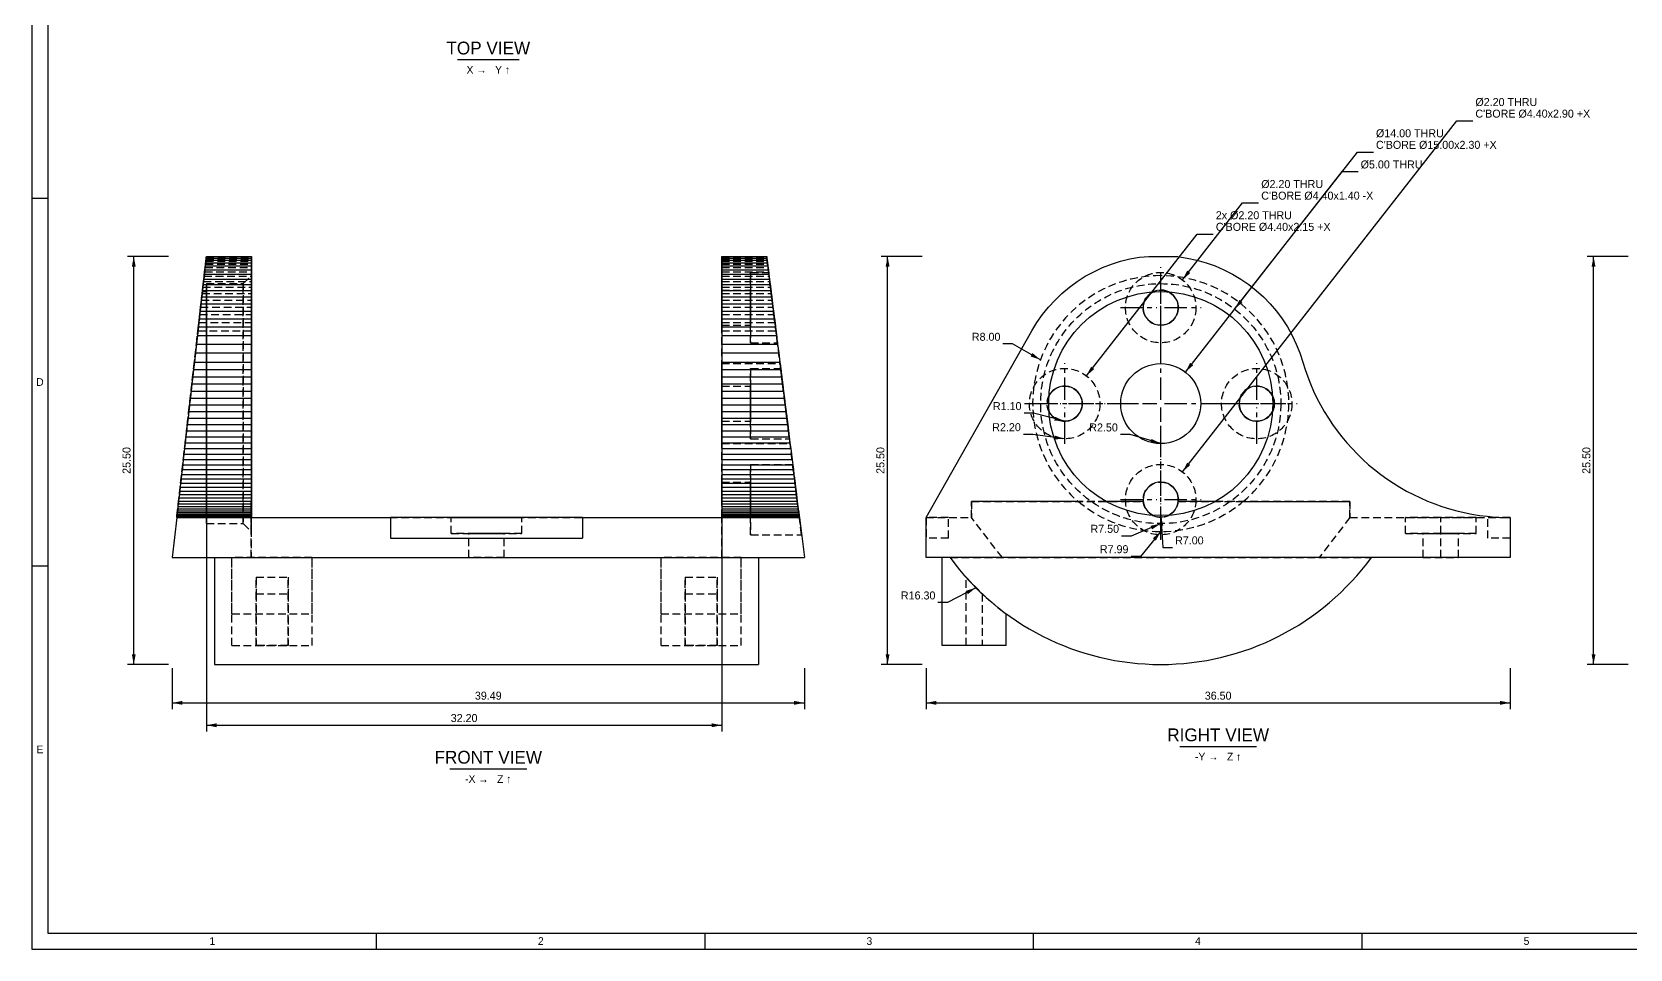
# Model space of a CAD drawing. Header units: millimetres. Extents: x 5 to 848, y 5 to 589.
# Drawn here: x 5 to 504.1, y 5 to 291.6 of the extents above; entities that cross this region are included whole.
import ezdxf
from ezdxf.enums import TextEntityAlignment as Align

# ---------------------------------------------------------------- set-up
doc = ezdxf.new("R2010")
doc.units = ezdxf.units.MM
doc.linetypes.add('CENTER', pattern=[11.2, 7, -1.4, 1.4, -1.4])
doc.linetypes.add('HIDDEN', pattern=[3.6, 2.4, -1.2])
for name, color, linetype in [('CENTER', 4, 'CENTER'), ('DIM', 3, 'CONTINUOUS'), ('FRAME', 7, 'CONTINUOUS'), ('HIDDEN', 8, 'HIDDEN'), ('TEXT', 3, 'CONTINUOUS'), ('TITLE', 7, 'CONTINUOUS'), ('VISIBLE', 7, 'CONTINUOUS')]:
    doc.layers.add(name, color=color, linetype=linetype)

msp = doc.modelspace()

# ---------------------------------------------------------------- linework, layer by layer
at = {"layer": 'CENTER'}
for p, q in [((357.565, 206.6375), (357.565, 218.0375)), ((357.565, 176.6375), (357.565, 214.5375)), ((344.965, 205.4375), (356.365, 205.4375)), ((358.765, 205.4375), (370.165, 205.4375)), ((357.565, 192.8375), (357.565, 204.2375)), ((327.565, 176.6375), (327.565, 188.0375)), ((357.565, 176.6375), (357.565, 189.5375)), ((387.565, 176.6375), (387.565, 188.0375)), ((314.965, 175.4375), (326.365, 175.4375)), ((318.465, 175.4375), (356.365, 175.4375)), ((328.765, 175.4375), (340.165, 175.4375)), ((343.465, 175.4375), (356.365, 175.4375)), ((358.765, 175.4375), (371.665, 175.4375)), ((358.765, 175.4375), (396.665, 175.4375)), ((374.965, 175.4375), (386.365, 175.4375)), ((388.765, 175.4375), (400.165, 175.4375)), ((327.565, 162.8375), (327.565, 174.2375)), ((357.565, 161.3375), (357.565, 174.2375)), ((357.565, 136.3375), (357.565, 174.2375)), ((387.565, 162.8375), (387.565, 174.2375)), ((357.565, 146.6375), (357.565, 158.0375)), ((344.965, 145.4375), (356.365, 145.4375)), ((358.765, 145.4375), (370.165, 145.4375)), ((357.565, 132.8375), (357.565, 144.2375))]:
    msp.add_line(p, q, dxfattribs=at)
at = {"layer": 'DIM'}
for p, q in [((364.337276, 154.105618), (450.049686, 263.8125)), ((450.049686, 263.8125), (455.049686, 263.8125)), ((380.652305, 204.987903), (418.993582, 254.0625)), ((418.993582, 254.0625), (423.993582, 254.0625)), ((365.260768, 185.287634), (414.208208, 247.9375)), ((414.208208, 247.9375), (419.208208, 247.9375)), ((364.337276, 214.105618), (383.152104, 238.1875)), ((383.152104, 238.1875), (388.152104, 238.1875)), ((334.337276, 184.105618), (368.973138, 228.4375)), ((368.973138, 228.4375), (373.973138, 228.4375)), ((47.6, 221.4375), (34.8, 221.4375)), ((36.8, 93.9375), (36.8, 221.4375)), ((283.05, 221.4375), (270.25, 221.4375)), ((272.25, 93.9375), (272.25, 221.4375)), ((503.55, 221.4375), (490.75, 221.4375)), ((492.75, 93.9375), (492.75, 221.4375)), ((311.290135, 194.083666), (308.290135, 194.083666)), ((319.989742, 189.152455), (311.290135, 194.083666)), ((59.48, 174.2375), (59.48, 72.9375)), ((220.48, 174.2375), (220.48, 72.9375)), ((317.876369, 172.413472), (314.876369, 172.413472)), ((327.565, 169.9375), (317.876369, 172.413472)), ((317.662695, 165.8319), (314.662695, 165.8319)), ((327.565, 164.4375), (317.662695, 165.8319)), ((347.967731, 165.746848), (344.967731, 165.746848)), ((357.565, 162.9375), (347.967731, 165.746848)), ((357.565, 140.4375), (358.242485, 130.460476)), ((357.565, 137.9375), (348.343488, 134.069204)), ((357.565, 135.48652), (351.2809, 127.707697)), ((348.343488, 134.069204), (345.343488, 134.069204)), ((358.242485, 130.460476), (361.242485, 130.460476)), ((351.2809, 127.707697), (348.2809, 127.707697)), ((299.839414, 117.904843), (290.988366, 113.250924)), ((290.988366, 113.250924), (287.988366, 113.250924)), ((47.6, 93.9375), (34.8, 93.9375)), ((48.8, 92.7375), (48.8, 79.9375)), ((246.25, 92.7375), (246.25, 79.9375)), ((283.05, 93.9375), (270.25, 93.9375)), ((284.25, 92.7375), (284.25, 79.9375)), ((466.75, 92.7375), (466.75, 79.9375)), ((503.55, 93.9375), (490.75, 93.9375)), ((48.8, 81.9375), (246.25, 81.9375)), ((284.25, 81.9375), (466.75, 81.9375)), ((59.48, 74.9375), (220.48, 74.9375))]:
    msp.add_line(p, q, dxfattribs=at)
for points in [[(36.8, 221.4375), (36.192, 218.2375), (37.408, 218.2375)], [(272.25, 221.4375), (271.642, 218.2375), (272.858, 218.2375)], [(492.75, 221.4375), (492.142, 218.2375), (493.358, 218.2375)], [(364.337276, 214.105618), (366.786503, 216.252931), (365.828282, 217.001575)], [(380.652305, 204.987903), (383.101533, 207.135215), (382.143312, 207.88386)], [(319.989742, 189.152455), (317.505685, 191.259379), (316.90605, 190.201507)], [(334.337276, 184.105618), (336.786503, 186.252931), (335.828282, 187.001575)], [(365.260768, 185.287634), (367.709996, 187.434947), (366.751775, 188.183591)], [(327.565, 169.9375), (324.615177, 171.31888), (324.314099, 170.140742)], [(327.565, 164.4375), (324.481042, 165.485768), (324.311483, 164.281648)], [(357.565, 162.9375), (354.664682, 164.420005), (354.323066, 163.252977)], [(364.337276, 154.105618), (366.786503, 156.252931), (365.828282, 157.001575)], [(357.565, 140.4375), (357.175192, 137.203661), (358.388398, 137.286043)], [(357.565, 137.9375), (354.378924, 137.260313), (354.849309, 136.138977)], [(357.565, 135.48652), (355.081135, 133.37937), (356.02704, 132.615223)], [(299.839414, 117.904843), (296.72412, 116.953732), (297.290037, 115.877445)], [(36.8, 93.9375), (37.408, 97.1375), (36.192, 97.1375)], [(272.25, 93.9375), (272.858, 97.1375), (271.642, 97.1375)], [(492.75, 93.9375), (493.358, 97.1375), (492.142, 97.1375)], [(48.8, 81.9375), (52, 81.3295), (52, 82.5455)], [(246.25, 81.9375), (243.05, 82.5455), (243.05, 81.3295)], [(284.25, 81.9375), (287.45, 81.3295), (287.45, 82.5455)], [(466.75, 81.9375), (463.55, 82.5455), (463.55, 81.3295)], [(59.48, 74.9375), (62.68, 74.3295), (62.68, 75.5455)], [(220.48, 74.9375), (217.28, 75.5455), (217.28, 74.3295)]]:
    msp.add_solid(points, dxfattribs=at)
at = {"layer": 'FRAME'}
for p, q in [((10, 584), (10, 10)), ((10, 10), (831, 10))]:
    msp.add_line(p, q, dxfattribs=at)
at = {"layer": 'HIDDEN'}
for p, q in [((59.208126, 219.04218), (59.311414, 219.952193)), ((59.311414, 219.952193), (59.393328, 220.673887)), ((59.311414, 219.952193), (73.53, 219.952193)), ((59.393328, 220.673887), (59.453521, 221.204209)), ((59.393328, 220.673887), (73.53, 220.673887)), ((59.453521, 221.204209), (59.48, 221.4375)), ((59.453521, 221.204209), (73.53, 221.204209)), ((73.53, 221.204209), (73.53, 221.4375)), ((73.53, 220.673887), (73.53, 221.204209)), ((73.53, 219.952193), (73.53, 220.673887)), ((73.53, 219.04218), (73.53, 219.952193)), ((220.43, 221.204209), (220.43, 221.4375)), ((220.43, 220.673887), (220.43, 221.204209)), ((220.43, 221.204209), (234.509182, 221.204209)), ((220.43, 219.952193), (220.43, 220.673887)), ((220.43, 220.673887), (234.575518, 220.673887)), ((220.43, 219.04218), (220.43, 219.952193)), ((220.43, 219.952193), (234.665792, 219.952193)), ((234.509182, 221.204209), (234.48, 221.4375)), ((234.575518, 220.673887), (234.509182, 221.204209)), ((234.665792, 219.952193), (234.575518, 220.673887)), ((234.779622, 219.04218), (234.665792, 219.952193)), ((58.59128, 213.607523), (58.774823, 215.22461)), ((58.774823, 215.22461), (58.939261, 216.673378)), ((58.774823, 215.22461), (73.53, 215.22461)), ((58.939261, 216.673378), (59.0839, 217.947699)), ((58.939261, 216.673378), (73.53, 216.673378)), ((59.0839, 217.947699), (59.208126, 219.04218)), ((59.0839, 217.947699), (73.53, 217.947699)), ((59.208126, 219.04218), (73.53, 219.04218)), ((70.98, 212.9375), (73.53, 215.4375)), ((73.53, 217.947699), (73.53, 219.04218)), ((73.53, 216.673378), (73.53, 217.947699)), ((73.53, 215.22461), (73.53, 216.673378)), ((73.53, 144.8425), (73.53, 215.4375)), ((73.53, 215.4375), (73.53, 144.8425)), ((73.53, 213.607523), (73.53, 215.22461)), ((220.43, 217.947699), (220.43, 219.04218)), ((220.43, 219.04218), (234.779622, 219.04218)), ((220.43, 216.673378), (220.43, 217.947699)), ((220.43, 217.947699), (234.916526, 217.947699)), ((220.43, 215.22461), (220.43, 216.673378)), ((220.43, 216.673378), (235.075927, 216.673378)), ((220.43, 213.607523), (220.43, 215.22461)), ((220.43, 215.22461), (235.257148, 215.22461)), ((229.48, 216.4375), (235.105432, 216.4375)), ((229.48, 216.4375), (229.48, 194.4375)), ((229.48, 194.4375), (229.48, 216.4375)), ((234.916526, 217.947699), (234.779622, 219.04218)), ((235.075927, 216.673378), (234.916526, 217.947699)), ((235.257148, 215.22461), (235.075927, 216.673378)), ((235.105432, 216.4375), (237.857331, 194.4375)), ((237.857331, 194.4375), (235.105432, 216.4375)), ((235.459423, 213.607523), (235.257148, 215.22461)), ((357.565, 212.9375), (357.565, 215.4375)), ((58.231475, 210.4375), (50.286313, 140.4375)), ((50.286313, 140.4375), (58.231475, 210.4375)), ((57.934172, 207.818143), (58.170063, 209.89644)), ((58.170063, 209.89644), (58.389408, 211.828958)), ((58.170063, 209.89644), (73.53, 209.89644)), ((58.231475, 210.4375), (59.48, 210.4375)), ((58.389408, 211.828958), (58.59128, 213.607523)), ((58.389408, 211.828958), (73.53, 211.828958)), ((58.59128, 213.607523), (73.53, 213.607523)), ((59.48, 212.9375), (59.48, 137.9375)), ((59.48, 137.9375), (59.48, 212.9375)), ((59.48, 212.9375), (70.98, 212.9375)), ((59.48, 210.4375), (59.48, 140.4375)), ((59.48, 140.4375), (59.48, 210.4375)), ((70.98, 212.9375), (70.98, 137.9375)), ((70.98, 137.9375), (70.98, 212.9375)), ((73.53, 211.828958), (73.53, 213.607523)), ((73.53, 209.89644), (73.53, 211.828958)), ((73.53, 207.818143), (73.53, 209.89644)), ((220.43, 211.828958), (220.43, 213.607523)), ((220.43, 213.607523), (235.459423, 213.607523)), ((220.43, 209.89644), (220.43, 211.828958)), ((220.43, 211.828958), (235.681897, 211.828958)), ((220.43, 210.9375), (220.43, 199.9375)), ((220.43, 199.9375), (220.43, 210.9375)), ((220.43, 210.9375), (229.48, 210.9375)), ((220.43, 207.818143), (220.43, 209.89644)), ((220.43, 209.89644), (235.923629, 209.89644)), ((229.48, 210.9375), (229.48, 199.9375)), ((229.48, 199.9375), (229.48, 210.9375)), ((235.681897, 211.828958), (235.459423, 213.607523)), ((235.923629, 209.89644), (235.681897, 211.828958)), ((236.183596, 207.818143), (235.923629, 209.89644)), ((57.416808, 203.259964), (57.682732, 205.602861)), ((57.682732, 205.602861), (57.934172, 207.818143)), ((57.682732, 205.602861), (73.53, 205.602861)), ((57.934172, 207.818143), (73.53, 207.818143)), ((73.53, 205.602861), (73.53, 207.818143)), ((73.53, 203.259964), (73.53, 205.602861)), ((220.43, 205.602861), (220.43, 207.818143)), ((220.43, 207.818143), (236.183596, 207.818143)), ((220.43, 203.259964), (220.43, 205.602861)), ((220.43, 205.602861), (236.460697, 205.602861)), ((236.460697, 205.602861), (236.183596, 207.818143)), ((236.753762, 203.259964), (236.460697, 205.602861)), ((56.846062, 198.231473), (57.137524, 200.799365)), ((57.137524, 200.799365), (57.416808, 203.259964)), ((57.137524, 200.799365), (73.53, 200.799365)), ((57.416808, 203.259964), (73.53, 203.259964)), ((73.53, 200.799365), (73.53, 203.259964)), ((73.53, 198.231473), (73.53, 200.799365)), ((220.43, 200.799365), (220.43, 203.259964)), ((220.43, 203.259964), (236.753762, 203.259964)), ((220.43, 198.231473), (220.43, 200.799365)), ((220.43, 200.799365), (237.061549, 200.799365)), ((220.43, 199.9375), (229.48, 199.9375)), ((237.061549, 200.799365), (236.753762, 203.259964)), ((237.382757, 198.231473), (237.061549, 200.799365)), ((50.218779, 139.8425), (56.846062, 198.231473)), ((56.846062, 198.231473), (73.53, 198.231473)), ((73.53, 139.8425), (73.53, 198.231473)), ((220.43, 139.8425), (220.43, 198.231473)), ((220.43, 198.231473), (237.382757, 198.231473)), ((244.686421, 139.8425), (237.382757, 198.231473)), ((229.48, 194.4375), (237.857331, 194.4375)), ((220.43, 187.9375), (220.43, 162.9375)), ((220.43, 162.9375), (220.43, 187.9375)), ((220.43, 187.9375), (238.670393, 187.9375)), ((229.48, 186.4375), (238.858022, 186.4375)), ((229.48, 186.4375), (229.48, 164.4375)), ((229.48, 164.4375), (229.48, 186.4375)), ((229.48, 186.4375), (238.858022, 186.4375)), ((229.48, 186.4375), (229.48, 164.4375)), ((229.48, 164.4375), (229.48, 186.4375)), ((238.670393, 187.9375), (241.797551, 162.9375)), ((241.797551, 162.9375), (238.670393, 187.9375)), ((238.858022, 186.4375), (241.609922, 164.4375)), ((241.609922, 164.4375), (238.858022, 186.4375)), ((238.858022, 186.4375), (241.609922, 164.4375)), ((241.609922, 164.4375), (238.858022, 186.4375)), ((220.43, 180.9375), (220.43, 169.9375)), ((220.43, 169.9375), (220.43, 180.9375)), ((220.43, 180.9375), (220.43, 169.9375)), ((220.43, 169.9375), (220.43, 180.9375)), ((220.43, 180.9375), (229.48, 180.9375)), ((220.43, 180.9375), (229.48, 180.9375)), ((229.48, 180.9375), (229.48, 169.9375)), ((229.48, 169.9375), (229.48, 180.9375)), ((229.48, 180.9375), (229.48, 169.9375)), ((229.48, 169.9375), (229.48, 180.9375)), ((220.43, 169.9375), (229.48, 169.9375)), ((220.43, 169.9375), (229.48, 169.9375)), ((220.43, 162.9375), (241.797551, 162.9375)), ((229.48, 164.4375), (241.609922, 164.4375)), ((229.48, 164.4375), (241.609922, 164.4375)), ((229.48, 156.4375), (242.610613, 156.4375)), ((229.48, 156.4375), (229.48, 134.4375)), ((229.48, 134.4375), (229.48, 156.4375)), ((242.610613, 156.4375), (245.362512, 134.4375)), ((245.362512, 134.4375), (242.610613, 156.4375)), ((220.43, 144.8425), (220.43, 150.9375)), ((220.43, 150.9375), (220.43, 144.8425)), ((220.43, 150.9375), (229.48, 150.9375)), ((229.48, 150.9375), (229.48, 139.9375)), ((229.48, 139.9375), (229.48, 150.9375)), ((73.48, 139.8425), (73.48, 144.8425)), ((73.48, 144.8425), (73.53, 144.8425)), ((73.48, 144.8425), (73.48, 135.48652)), ((73.48, 135.48652), (73.48, 144.8425)), ((73.48, 144.8425), (73.48, 139.8425)), ((73.53, 144.8425), (73.48, 144.8425)), ((73.48, 144.8425), (73.53, 144.8425)), ((73.48, 144.8425), (73.53, 144.8425)), ((73.53, 144.8425), (73.53, 139.8425)), ((73.53, 139.8425), (73.53, 144.8425)), ((220.43, 144.8425), (220.43, 139.8425)), ((220.43, 139.8425), (220.43, 144.8425)), ((220.43, 144.8425), (220.48, 144.8425)), ((220.43, 144.8425), (220.48, 144.8425)), ((220.43, 144.8425), (220.48, 144.8425)), ((220.43, 144.8425), (220.48, 144.8425)), ((220.48, 139.8425), (220.48, 144.8425)), ((220.48, 144.8425), (220.48, 139.9375)), ((220.48, 139.9375), (220.48, 144.8425)), ((220.48, 144.8425), (220.48, 139.8425)), ((298.455, 144.8425), (298.455, 139.8425)), ((340.566589, 144.8425), (298.455, 144.8425)), ((298.455, 144.8425), (298.455, 139.8425)), ((331.797851, 144.8425), (298.455, 144.8425)), ((298.455, 139.8425), (298.455, 144.8425)), ((298.455, 144.8425), (352.097279, 144.8425)), ((298.455, 139.8425), (298.455, 144.8425)), ((298.455, 144.8425), (331.874013, 144.8425)), ((363.032721, 144.8425), (416.675, 144.8425)), ((416.675, 144.8425), (374.563411, 144.8425)), ((383.255987, 144.8425), (416.675, 144.8425)), ((383.255987, 144.8425), (383.332149, 144.8425)), ((416.675, 144.8425), (383.332149, 144.8425)), ((416.675, 139.8425), (416.675, 144.8425)), ((416.675, 139.8425), (416.675, 144.8425)), ((416.675, 144.8425), (416.675, 139.8425)), ((416.675, 144.8425), (416.675, 139.8425)), ((50.286313, 140.4375), (59.48, 140.4375)), ((73.48, 139.8425), (73.53, 139.8425)), ((73.48, 127.3425), (73.48, 139.8425)), ((73.48, 139.8425), (73.53, 139.8425)), ((73.48, 139.8425), (73.48, 127.3425)), ((73.53, 139.8425), (220.43, 139.8425)), ((73.53, 139.8425), (220.43, 139.8425)), ((157.98, 139.8425), (135.98, 139.8425)), ((135.98, 139.8425), (157.98, 139.8425)), ((135.98, 134.8425), (135.98, 139.8425)), ((157.98, 134.8425), (157.98, 139.8425)), ((220.43, 139.8425), (220.48, 139.8425)), ((220.43, 139.8425), (220.48, 139.8425)), ((220.48, 139.9375), (229.48, 139.9375)), ((220.48, 127.3425), (220.48, 139.8425)), ((220.48, 139.8425), (220.48, 127.3425)), ((291.25, 139.8425), (284.25, 139.8425)), ((291.25, 139.8425), (284.25, 139.8425)), ((284.25, 139.8425), (298.455, 139.8425)), ((284.25, 139.8425), (298.455, 139.8425)), ((284.25, 139.8425), (284.25, 133.3525)), ((284.25, 139.8425), (284.25, 133.3525)), ((291.25, 133.3525), (291.25, 139.8425)), ((291.25, 133.3525), (291.25, 139.8425)), ((308.09, 127.3425), (298.455, 139.8425)), ((308.09, 127.3425), (298.455, 139.8425)), ((416.675, 139.8425), (407.04, 127.3425)), ((416.675, 139.8425), (407.04, 127.3425)), ((416.675, 139.8425), (466.75, 139.8425)), ((416.675, 139.8425), (466.75, 139.8425)), ((445.055, 139.8425), (434.055, 139.8425)), ((434.055, 139.8425), (456.055, 139.8425)), ((434.055, 134.8425), (434.055, 139.8425)), ((456.055, 139.8425), (445.055, 139.8425)), ((445.055, 134.8425), (445.055, 139.8425)), ((456.055, 134.8425), (456.055, 139.8425)), ((466.75, 139.8425), (459.75, 139.8425)), ((466.75, 139.8425), (459.75, 139.8425)), ((459.75, 133.3525), (459.75, 139.8425)), ((459.75, 133.3525), (459.75, 139.8425)), ((466.75, 139.8425), (466.75, 133.3525)), ((466.75, 139.8425), (466.75, 133.3525)), ((59.48, 137.9375), (70.98, 137.9375)), ((70.98, 137.9375), (73.48, 135.48652)), ((157.98, 134.8425), (135.98, 134.8425)), ((135.98, 134.8425), (157.98, 134.8425)), ((152.48, 134.8425), (141.48, 134.8425)), ((141.48, 134.8425), (152.48, 134.8425)), ((141.48, 127.3425), (141.48, 134.8425)), ((152.48, 127.3425), (152.48, 134.8425)), ((445.055, 134.8425), (434.055, 134.8425)), ((434.055, 134.8425), (456.055, 134.8425)), ((445.055, 134.8425), (439.555, 134.8425)), ((439.555, 134.8425), (450.555, 134.8425)), ((439.555, 127.3425), (439.555, 134.8425)), ((456.055, 134.8425), (445.055, 134.8425)), ((450.555, 134.8425), (445.055, 134.8425)), ((445.055, 127.3425), (445.055, 134.8425)), ((450.555, 127.3425), (450.555, 134.8425)), ((229.48, 134.4375), (245.362512, 134.4375)), ((291.25, 133.3525), (284.25, 133.3525)), ((291.25, 133.3525), (284.25, 133.3525)), ((466.75, 133.3525), (459.75, 133.3525)), ((466.75, 133.3525), (459.75, 133.3525)), ((61.98, 127.3425), (67.48, 127.3425)), ((61.98, 127.3425), (231.98, 127.3425)), ((92.48, 127.3425), (67.48, 127.3425)), ((67.48, 109.802823), (67.48, 127.3425)), ((67.48, 99.8425), (67.48, 127.3425)), ((73.48, 127.3425), (220.48, 127.3425)), ((73.48, 127.3425), (220.48, 127.3425)), ((92.48, 127.3425), (201.48, 127.3425)), ((92.48, 109.802823), (92.48, 127.3425)), ((92.48, 99.8425), (92.48, 127.3425)), ((152.48, 127.3425), (141.48, 127.3425)), ((141.48, 127.3425), (152.48, 127.3425)), ((226.48, 127.3425), (201.48, 127.3425)), ((201.48, 109.802823), (201.48, 127.3425)), ((201.48, 99.8425), (201.48, 127.3425)), ((226.48, 127.3425), (231.98, 127.3425)), ((226.48, 109.802823), (226.48, 127.3425)), ((226.48, 99.8425), (226.48, 127.3425)), ((291.768944, 127.3425), (289.25, 127.3425)), ((291.768944, 127.3425), (289.25, 127.3425)), ((291.768944, 127.3425), (289.25, 127.3425)), ((291.768944, 127.3425), (289.25, 127.3425)), ((291.768944, 127.3425), (423.361056, 127.3425)), ((291.768944, 127.3425), (423.361056, 127.3425)), ((407.04, 127.3425), (308.09, 127.3425)), ((407.04, 127.3425), (308.09, 127.3425)), ((445.055, 127.3425), (439.555, 127.3425)), ((439.555, 127.3425), (450.555, 127.3425)), ((450.555, 127.3425), (445.055, 127.3425)), ((74.98, 121.2025), (74.98, 116.0525)), ((74.98, 99.8425), (74.98, 121.2025)), ((74.98, 121.2025), (84.98, 121.2025)), ((84.98, 121.2025), (84.98, 116.0525)), ((84.98, 99.8425), (84.98, 121.2025)), ((208.98, 121.2025), (208.98, 116.0525)), ((208.98, 99.8425), (208.98, 121.2025)), ((208.98, 121.2025), (218.98, 121.2025)), ((218.98, 121.2025), (218.98, 116.0525)), ((218.98, 99.8425), (218.98, 121.2025)), ((296.75, 121.2025), (301.75, 116.0525)), ((296.75, 99.8425), (296.75, 121.2025)), ((296.75, 121.2025), (301.75, 116.0525)), ((296.75, 99.8425), (296.75, 121.2025)), ((296.75, 121.2025), (301.75, 116.0525)), ((296.75, 99.8425), (296.75, 121.2025)), ((296.75, 121.2025), (301.75, 116.0525)), ((296.75, 99.8425), (296.75, 121.2025)), ((74.98, 116.0525), (74.98, 99.8425)), ((74.98, 116.0525), (84.98, 116.0525)), ((84.98, 116.0525), (84.98, 99.8425)), ((208.98, 116.0525), (208.98, 99.8425)), ((208.98, 116.0525), (218.98, 116.0525)), ((218.98, 116.0525), (218.98, 99.8425)), ((301.75, 116.0525), (301.75, 99.8425)), ((301.75, 116.0525), (301.75, 99.8425)), ((301.75, 116.0525), (301.75, 99.8425)), ((301.75, 116.0525), (301.75, 99.8425)), ((67.48, 109.802823), (92.48, 109.802823)), ((67.48, 99.8425), (67.48, 109.802823)), ((92.48, 99.8425), (92.48, 109.802823)), ((201.48, 109.802823), (226.48, 109.802823)), ((201.48, 99.8425), (201.48, 109.802823)), ((226.48, 99.8425), (226.48, 109.802823)), ((67.48, 99.8425), (92.48, 99.8425)), ((67.48, 99.8425), (92.48, 99.8425)), ((84.98, 99.8425), (74.98, 99.8425)), ((74.98, 99.8425), (84.98, 99.8425)), ((201.48, 99.8425), (226.48, 99.8425)), ((201.48, 99.8425), (226.48, 99.8425)), ((218.98, 99.8425), (208.98, 99.8425)), ((208.98, 99.8425), (218.98, 99.8425)), ((301.75, 99.8425), (296.75, 99.8425)), ((301.75, 99.8425), (296.75, 99.8425)), ((301.75, 99.8425), (296.75, 99.8425)), ((301.75, 99.8425), (296.75, 99.8425))]:
    msp.add_line(p, q, dxfattribs=at)
for centre, radius in [((357.565, 205.4375), 11), ((357.565, 205.4375), 11), ((357.565, 175.4375), 37.5), ((357.565, 175.4375), 37.5), ((357.565, 205.4375), 5.5), ((327.565, 175.4375), 11), ((327.565, 175.4375), 11), ((387.565, 175.4375), 11), ((387.565, 175.4375), 11), ((327.565, 175.4375), 5.5), ((387.565, 175.4375), 5.5), ((357.565, 145.4375), 11), ((357.565, 145.4375), 11), ((357.565, 145.4375), 5.5)]:
    msp.add_circle(centre, radius, dxfattribs=at)
for centre, radius, start, end in [((357.55334, 175.445694), 39.988121, 89.983294, 229.999782), ((357.565, 175.4375), 40, 310.104127, 90), ((357.565, 205.4375), 5.5, 63.275838, 116.724161), ((327.564995, 175.437503), 5.499995, 153.275842, 206.724217), ((387.565, 175.4375), 5.5, 333.275838, 26.724167), ((357.565, 175.4375), 39.95098, 229.979419, 310.020581), ((357.564993, 145.437492), 5.499993, 243.275866, 296.724265), ((357.565, 175.4375), 81.5, 216.165716, 233.642471), ((357.565, 175.4375), 81.5, 216.165716, 233.642471), ((357.565, 175.4375), 81.5, 216.165716, 233.642471), ((357.565, 175.4375), 81.5, 216.165716, 233.642471)]:
    msp.add_arc(centre, radius, start, end, dxfattribs=at)
at = {"layer": 'TEXT'}
for p, q in [((137.925, 282.9625), (157.125, 282.9625)), ((363.5, 68.3375), (387.5, 68.3375)), ((135.525, 61.3375), (159.525, 61.3375))]:
    msp.add_line(p, q, dxfattribs=at)
at = {"layer": 'TITLE'}
for p, q in [((5, 589), (5, 5)), ((5, 239.6), (10, 239.6)), ((5, 124.8), (10, 124.8)), ((112.625, 5), (112.625, 10)), ((215.25, 5), (215.25, 10)), ((317.875, 5), (317.875, 10)), ((420.5, 5), (420.5, 10)), ((5, 5), (836, 5))]:
    msp.add_line(p, q, dxfattribs=at)
at = {"layer": 'VISIBLE'}
for p, q in [((59.350808, 220.299268), (59.257055, 219.473263)), ((59.42302, 220.935486), (59.350808, 220.299268)), ((59.350808, 220.299268), (73.53, 220.299268)), ((59.473386, 221.379225), (59.42302, 220.935486)), ((59.42302, 220.935486), (73.53, 220.935486)), ((59.48, 221.4375), (59.473386, 221.379225)), ((59.473386, 221.379225), (73.53, 221.379225)), ((59.48, 221.4375), (73.53, 221.4375)), ((73.53, 221.4375), (73.53, 221.379225)), ((73.53, 221.379225), (73.53, 220.935486)), ((73.53, 220.935486), (73.53, 220.299268)), ((73.53, 220.299268), (73.53, 219.473263)), ((220.43, 221.4375), (220.43, 221.379225)), ((220.43, 221.4375), (234.48, 221.4375)), ((220.43, 221.379225), (220.43, 220.935486)), ((220.43, 221.379225), (234.487289, 221.379225)), ((220.43, 220.935486), (220.43, 220.299268)), ((220.43, 220.935486), (234.542795, 220.935486)), ((220.43, 220.299268), (220.43, 219.473263)), ((220.43, 220.299268), (234.622377, 220.299268)), ((234.48, 221.4375), (234.487289, 221.379225)), ((234.487289, 221.379225), (234.542795, 220.935486)), ((234.542795, 220.935486), (234.622377, 220.299268)), ((234.622377, 220.299268), (234.725699, 219.473263)), ((342.147661, 219.04218), (345.014916, 219.952193)), ((345.014916, 219.952193), (347.935264, 220.673887)), ((347.935264, 220.673887), (350.896351, 221.204209)), ((350.896351, 221.204209), (353.885649, 221.4375)), ((353.885649, 221.4375), (359.89823, 221.4375)), ((359.89823, 221.4375), (362.896077, 221.379225)), ((362.896077, 221.379225), (365.87137, 220.935486)), ((365.87137, 220.935486), (368.811524, 220.299268)), ((368.811524, 220.299268), (371.704099, 219.473263)), ((58.850958, 215.895391), (58.675889, 214.352969)), ((59.0066, 217.266657), (58.850958, 215.895391)), ((58.850958, 215.895391), (73.53, 215.895391)), ((59.142156, 218.460965), (59.0066, 217.266657)), ((59.0066, 217.266657), (73.53, 217.266657)), ((59.257055, 219.473263), (59.142156, 218.460965)), ((59.142156, 218.460965), (73.53, 218.460965)), ((59.257055, 219.473263), (73.53, 219.473263)), ((73.53, 219.473263), (73.53, 218.460965)), ((73.53, 218.460965), (73.53, 217.266657)), ((73.53, 217.266657), (73.53, 215.895391)), ((73.53, 215.895391), (73.53, 214.352969)), ((220.43, 219.473263), (220.43, 218.460965)), ((220.43, 219.473263), (234.725699, 219.473263)), ((220.43, 218.460965), (220.43, 217.266657)), ((220.43, 218.460965), (234.852324, 218.460965)), ((220.43, 217.266657), (220.43, 215.895391)), ((220.43, 217.266657), (235.001716, 217.266657)), ((220.43, 215.895391), (220.43, 214.352969)), ((220.43, 215.895391), (235.173242, 215.895391)), ((234.725699, 219.473263), (234.852324, 218.460965)), ((234.852324, 218.460965), (235.001716, 217.266657)), ((235.001716, 217.266657), (235.173242, 215.895391)), ((235.173242, 215.895391), (235.366178, 214.352969)), ((331.447729, 213.607523), (333.984322, 215.22461)), ((333.984322, 215.22461), (336.620673, 216.673378)), ((336.620673, 216.673378), (339.345629, 217.947699)), ((339.345629, 217.947699), (342.147661, 219.04218)), ((371.704099, 219.473263), (374.536859, 218.460965)), ((374.536859, 218.460965), (377.297819, 217.266657)), ((377.297819, 217.266657), (379.9753, 215.895391)), ((379.9753, 215.895391), (382.557975, 214.352969)), ((58.270514, 210.781451), (58.041922, 208.767466)), ((58.482135, 212.645915), (58.270514, 210.781451)), ((58.270514, 210.781451), (73.53, 210.781451)), ((58.675889, 214.352969), (58.482135, 212.645915)), ((58.482135, 212.645915), (73.53, 212.645915)), ((58.675889, 214.352969), (73.53, 214.352969)), ((73.53, 214.352969), (73.53, 212.645915)), ((73.53, 212.645915), (73.53, 210.781451)), ((73.53, 210.781451), (73.53, 208.767466)), ((220.43, 214.352969), (220.43, 212.645915)), ((220.43, 214.352969), (235.366178, 214.352969)), ((220.43, 212.645915), (220.43, 210.781451)), ((220.43, 212.645915), (235.579707, 212.645915)), ((220.43, 210.781451), (220.43, 208.767466)), ((220.43, 210.781451), (235.812926, 210.781451)), ((235.366178, 214.352969), (235.579707, 212.645915)), ((235.579707, 212.645915), (235.812926, 210.781451)), ((235.812926, 210.781451), (236.064848, 208.767466)), ((324.541426, 207.818143), (326.716273, 209.89644)), ((326.716273, 209.89644), (329.021625, 211.828958)), ((329.021625, 211.828958), (331.447729, 213.607523)), ((382.557975, 214.352969), (385.034917, 212.645915)), ((385.034917, 212.645915), (387.395649, 210.781451)), ((387.395649, 210.781451), (389.630182, 208.767466)), ((57.797326, 206.612478), (57.53776, 204.325606)), ((58.041922, 208.767466), (57.797326, 206.612478)), ((57.797326, 206.612478), (73.53, 206.612478)), ((58.041922, 208.767466), (73.53, 208.767466)), ((73.53, 208.767466), (73.53, 206.612478)), ((73.53, 206.612478), (73.53, 204.325606)), ((220.43, 208.767466), (220.43, 206.612478)), ((220.43, 208.767466), (236.064848, 208.767466)), ((220.43, 206.612478), (220.43, 204.325606)), ((220.43, 206.612478), (236.334408, 206.612478)), ((236.064848, 208.767466), (236.334408, 206.612478)), ((236.334408, 206.612478), (236.620464, 204.325606)), ((320.619459, 203.259964), (322.506285, 205.602861)), ((322.506285, 205.602861), (324.541426, 207.818143)), ((389.630182, 208.767466), (391.729063, 206.612478)), ((391.729063, 206.612478), (393.683414, 204.325606)), ((57.264324, 201.916522), (56.978173, 199.395419)), ((57.53776, 204.325606), (57.264324, 201.916522)), ((57.264324, 201.916522), (73.53, 201.916522)), ((57.53776, 204.325606), (73.53, 204.325606)), ((73.53, 204.325606), (73.53, 201.916522)), ((73.53, 201.916522), (73.53, 199.395419)), ((220.43, 204.325606), (220.43, 201.916522)), ((220.43, 204.325606), (236.620464, 204.325606)), ((220.43, 201.916522), (220.43, 199.395419)), ((220.43, 201.916522), (236.921808, 201.916522)), ((236.620464, 204.325606), (236.921808, 201.916522)), ((236.921808, 201.916522), (237.237163, 199.395419)), ((317.322022, 198.231473), (318.888931, 200.799365)), ((318.888931, 200.799365), (320.619459, 203.259964)), ((393.683414, 204.325606), (395.484967, 201.916522)), ((395.484967, 201.916522), (397.1261, 199.395419)), ((56.680518, 196.772963), (56.372619, 194.060247)), ((56.978173, 199.395419), (56.680518, 196.772963)), ((56.680518, 196.772963), (73.53, 196.772963)), ((56.978173, 199.395419), (73.53, 199.395419)), ((73.53, 199.395419), (73.53, 196.772963)), ((73.53, 196.772963), (73.53, 194.060247)), ((220.43, 199.395419), (220.43, 196.772963)), ((220.43, 199.395419), (237.237163, 199.395419)), ((220.43, 196.772963), (220.43, 194.060247)), ((220.43, 196.772963), (237.565197, 196.772963)), ((237.237163, 199.395419), (237.565197, 196.772963)), ((237.565197, 196.772963), (237.904521, 194.060247)), ((284.25, 139.8425), (317.322022, 198.231473)), ((397.1261, 199.395419), (398.59987, 196.772963)), ((398.59987, 196.772963), (399.900042, 194.060247)), ((56.055777, 191.268748), (55.731334, 188.410275)), ((56.372619, 194.060247), (56.055777, 191.268748)), ((56.055777, 191.268748), (73.53, 191.268748)), ((56.372619, 194.060247), (73.53, 194.060247)), ((73.53, 194.060247), (73.53, 191.268748)), ((73.53, 191.268748), (73.53, 188.410275)), ((220.43, 194.060247), (220.43, 191.268748)), ((220.43, 194.060247), (237.904521, 194.060247)), ((220.43, 191.268748), (220.43, 188.410275)), ((220.43, 191.268748), (238.253699, 191.268748)), ((237.904521, 194.060247), (238.253699, 191.268748)), ((238.253699, 191.268748), (238.611255, 188.410275)), ((399.900042, 194.060247), (401.021117, 191.268748)), ((401.021117, 191.268748), (401.958351, 188.410275)), ((55.46996, 186.107474), (55.211665, 183.83179)), ((55.731334, 188.410275), (55.46996, 186.107474)), ((55.46996, 186.107474), (73.53, 186.107474)), ((55.731334, 188.410275), (73.53, 188.410275)), ((73.53, 188.410275), (73.53, 186.107474)), ((73.53, 186.107474), (73.53, 183.83179)), ((220.43, 188.410275), (220.43, 186.107474)), ((220.43, 188.410275), (238.611255, 188.410275)), ((220.43, 186.107474), (220.43, 183.83179)), ((220.43, 186.107474), (238.899304, 186.107474)), ((238.611255, 188.410275), (238.899304, 186.107474)), ((238.899304, 186.107474), (239.183961, 183.83179)), ((401.958351, 188.410275), (402.676182, 186.107474)), ((402.676182, 186.107474), (403.47583, 183.83179)), ((402.676182, 186.107474), (403.47583, 183.83179)), ((54.956777, 181.586129), (54.705623, 179.373358)), ((55.211665, 183.83179), (54.956777, 181.586129)), ((54.956777, 181.586129), (73.53, 181.586129)), ((55.211665, 183.83179), (73.53, 183.83179)), ((73.53, 183.83179), (73.53, 181.586129)), ((73.53, 181.586129), (73.53, 179.373358)), ((220.43, 183.83179), (220.43, 181.586129)), ((220.43, 183.83179), (239.183961, 183.83179)), ((220.43, 181.586129), (220.43, 179.373358)), ((220.43, 181.586129), (239.464863, 181.586129)), ((239.183961, 183.83179), (239.464863, 181.586129)), ((239.464863, 181.586129), (239.74165, 179.373358)), ((403.47583, 183.83179), (404.356274, 181.586129)), ((403.47583, 183.83179), (404.356274, 181.586129)), ((404.356274, 181.586129), (405.316389, 179.373358)), ((404.356274, 181.586129), (405.316389, 179.373358)), ((54.215791, 175.057744), (53.977738, 172.960412)), ((54.458522, 177.196303), (54.215791, 175.057744)), ((54.215791, 175.057744), (73.53, 175.057744)), ((54.705623, 179.373358), (54.458522, 177.196303)), ((54.458522, 177.196303), (73.53, 177.196303)), ((54.705623, 179.373358), (73.53, 179.373358)), ((73.53, 179.373358), (73.53, 177.196303)), ((73.53, 177.196303), (73.53, 175.057744)), ((73.53, 175.057744), (73.53, 172.960412)), ((220.43, 179.373358), (220.43, 177.196303)), ((220.43, 179.373358), (239.74165, 179.373358)), ((220.43, 177.196303), (220.43, 175.057744)), ((220.43, 177.196303), (240.01397, 177.196303)), ((220.43, 175.057744), (220.43, 172.960412)), ((220.43, 175.057744), (240.281474, 175.057744)), ((239.74165, 179.373358), (240.01397, 177.196303)), ((240.01397, 177.196303), (240.281474, 175.057744)), ((240.281474, 175.057744), (240.543822, 172.960412)), ((405.316389, 179.373358), (406.354949, 177.196303)), ((405.316389, 179.373358), (406.354949, 177.196303)), ((406.354949, 177.196303), (407.470629, 175.057744)), ((406.354949, 177.196303), (407.470629, 175.057744)), ((407.470629, 175.057744), (408.662003, 172.960412)), ((407.470629, 175.057744), (408.662003, 172.960412)), ((53.74467, 170.906985), (53.516882, 168.900084)), ((53.977738, 172.960412), (53.74467, 170.906985)), ((53.74467, 170.906985), (73.53, 170.906985)), ((53.977738, 172.960412), (73.53, 172.960412)), ((73.53, 172.960412), (73.53, 170.906985)), ((73.53, 170.906985), (73.53, 168.900084)), ((220.43, 172.960412), (220.43, 170.906985)), ((220.43, 172.960412), (240.543822, 172.960412)), ((220.43, 170.906985), (220.43, 168.900084)), ((220.43, 170.906985), (240.800678, 170.906985)), ((240.543822, 172.960412), (240.800678, 170.906985)), ((240.800678, 170.906985), (241.051714, 168.900084)), ((408.662003, 172.960412), (409.92755, 170.906985)), ((408.662003, 172.960412), (409.92755, 170.906985)), ((409.92755, 170.906985), (411.265655, 168.900084)), ((409.92755, 170.906985), (411.265655, 168.900084)), ((53.078305, 165.03605), (52.868076, 163.183852)), ((53.294666, 166.942272), (53.078305, 165.03605)), ((53.078305, 165.03605), (73.53, 165.03605)), ((53.516882, 168.900084), (53.294666, 166.942272)), ((53.294666, 166.942272), (73.53, 166.942272)), ((53.516882, 168.900084), (73.53, 168.900084)), ((73.53, 168.900084), (73.53, 166.942272)), ((73.53, 166.942272), (73.53, 165.03605)), ((73.53, 165.03605), (73.53, 163.183852)), ((220.43, 168.900084), (220.43, 166.942272)), ((220.43, 168.900084), (241.051714, 168.900084)), ((220.43, 166.942272), (220.43, 165.03605)), ((220.43, 166.942272), (241.296609, 166.942272)), ((220.43, 165.03605), (220.43, 163.183852)), ((220.43, 165.03605), (241.535051, 165.03605)), ((241.051714, 168.900084), (241.296609, 166.942272)), ((241.296609, 166.942272), (241.535051, 165.03605)), ((241.535051, 165.03605), (241.766736, 163.183852)), ((411.265655, 168.900084), (412.674608, 166.942272)), ((411.265655, 168.900084), (412.674608, 166.942272)), ((412.674608, 166.942272), (414.152611, 165.03605)), ((412.674608, 166.942272), (414.152611, 165.03605)), ((414.152611, 165.03605), (415.697776, 163.183852)), ((414.152611, 165.03605), (415.697776, 163.183852)), ((52.664248, 161.388041), (52.46708, 159.650913)), ((52.868076, 163.183852), (52.664248, 161.388041)), ((52.664248, 161.388041), (73.53, 161.388041)), ((52.868076, 163.183852), (73.53, 163.183852)), ((73.53, 163.183852), (73.53, 161.388041)), ((73.53, 161.388041), (73.53, 159.650913)), ((220.43, 163.183852), (220.43, 161.388041)), ((220.43, 163.183852), (241.766736, 163.183852)), ((220.43, 161.388041), (220.43, 159.650913)), ((220.43, 161.388041), (241.991368, 161.388041)), ((241.766736, 163.183852), (241.991368, 161.388041)), ((241.991368, 161.388041), (242.208659, 159.650913)), ((415.697776, 163.183852), (417.30813, 161.388041)), ((415.697776, 163.183852), (417.30813, 161.388041)), ((417.30813, 161.388041), (418.981618, 159.650913)), ((417.30813, 161.388041), (418.981618, 159.650913)), ((51.918011, 154.813407), (51.749913, 153.332395)), ((52.093723, 156.361496), (51.918011, 154.813407)), ((51.918011, 154.813407), (73.53, 154.813407)), ((52.276824, 157.974684), (52.093723, 156.361496)), ((52.093723, 156.361496), (73.53, 156.361496)), ((52.46708, 159.650913), (52.276824, 157.974684)), ((52.276824, 157.974684), (73.53, 157.974684)), ((52.46708, 159.650913), (73.53, 159.650913)), ((73.53, 159.650913), (73.53, 157.974684)), ((73.53, 157.974684), (73.53, 156.361496)), ((73.53, 156.361496), (73.53, 154.813407)), ((73.53, 154.813407), (73.53, 153.332395)), ((220.43, 159.650913), (220.43, 157.974684)), ((220.43, 159.650913), (242.208659, 159.650913)), ((220.43, 157.974684), (220.43, 156.361496)), ((220.43, 157.974684), (242.418332, 157.974684)), ((220.43, 156.361496), (220.43, 154.813407)), ((220.43, 156.361496), (242.62012, 156.361496)), ((220.43, 154.813407), (220.43, 153.332395)), ((220.43, 154.813407), (242.813765, 154.813407)), ((242.208659, 159.650913), (242.418332, 157.974684)), ((242.418332, 157.974684), (242.62012, 156.361496)), ((242.62012, 156.361496), (242.813765, 154.813407)), ((242.813765, 154.813407), (242.999019, 153.332395)), ((418.981618, 159.650913), (420.716101, 157.974684)), ((418.981618, 159.650913), (420.716101, 157.974684)), ((420.716101, 157.974684), (422.509365, 156.361496)), ((420.716101, 157.974684), (422.509365, 156.361496)), ((422.509365, 156.361496), (424.359121, 154.813407)), ((422.509365, 156.361496), (424.359121, 154.813407)), ((424.359121, 154.813407), (426.263007, 153.332395)), ((424.359121, 154.813407), (426.263007, 153.332395)), ((51.437405, 150.579079), (51.293395, 149.31029)), ((51.589643, 151.920352), (51.437405, 150.579079)), ((51.437405, 150.579079), (73.53, 150.579079)), ((51.749913, 153.332395), (51.589643, 151.920352)), ((51.589643, 151.920352), (73.53, 151.920352)), ((51.749913, 153.332395), (73.53, 153.332395)), ((73.53, 153.332395), (73.53, 151.920352)), ((73.53, 151.920352), (73.53, 150.579079)), ((73.53, 150.579079), (73.53, 149.31029)), ((220.43, 153.332395), (220.43, 151.920352)), ((220.43, 153.332395), (242.999019, 153.332395)), ((220.43, 151.920352), (220.43, 150.579079)), ((220.43, 151.920352), (243.175646, 151.920352)), ((220.43, 150.579079), (220.43, 149.31029)), ((220.43, 150.579079), (243.343421, 150.579079)), ((242.999019, 153.332395), (243.175646, 151.920352)), ((243.175646, 151.920352), (243.343421, 150.579079)), ((243.343421, 150.579079), (243.502129, 149.31029)), ((426.263007, 153.332395), (428.21859, 151.920352)), ((426.263007, 153.332395), (428.21859, 151.920352)), ((428.21859, 151.920352), (430.223375, 150.579079)), ((428.21859, 151.920352), (430.223375, 150.579079)), ((430.223375, 150.579079), (432.274801, 149.31029)), ((430.223375, 150.579079), (432.274801, 149.31029)), ((50.803139, 144.990943), (50.702804, 144.106954)), ((50.912511, 145.954552), (50.803139, 144.990943)), ((50.803139, 144.990943), (73.53, 144.990943)), ((51.03078, 146.996549), (50.912511, 145.954552)), ((50.912511, 145.954552), (73.53, 145.954552)), ((51.157795, 148.115605), (51.03078, 146.996549)), ((51.03078, 146.996549), (73.53, 146.996549)), ((51.293395, 149.31029), (51.157795, 148.115605)), ((51.157795, 148.115605), (73.53, 148.115605)), ((51.293395, 149.31029), (73.53, 149.31029)), ((73.53, 149.31029), (73.53, 148.115605)), ((73.53, 148.115605), (73.53, 146.996549)), ((73.53, 146.996549), (73.53, 145.954552)), ((73.53, 145.954552), (73.53, 144.990943)), ((73.53, 144.990943), (73.53, 144.106954)), ((220.43, 149.31029), (220.43, 148.115605)), ((220.43, 149.31029), (243.502129, 149.31029)), ((220.43, 148.115605), (220.43, 146.996549)), ((220.43, 148.115605), (243.651568, 148.115605)), ((220.43, 146.996549), (220.43, 145.954552)), ((220.43, 146.996549), (243.791547, 146.996549)), ((220.43, 145.954552), (220.43, 144.990943)), ((220.43, 145.954552), (243.921886, 145.954552)), ((220.43, 144.990943), (220.43, 144.106954)), ((220.43, 144.990943), (244.042421, 144.990943)), ((243.502129, 149.31029), (243.651568, 148.115605)), ((243.651568, 148.115605), (243.791547, 146.996549)), ((243.791547, 146.996549), (243.921886, 145.954552)), ((243.921886, 145.954552), (244.042421, 144.990943)), ((244.042421, 144.990943), (244.152996, 144.106954)), ((352.097279, 144.8425), (340.566589, 144.8425)), ((374.563411, 144.8425), (363.032721, 144.8425)), ((432.274801, 149.31029), (434.370249, 148.115605)), ((432.274801, 149.31029), (434.370249, 148.115605)), ((434.370249, 148.115605), (436.507044, 146.996549)), ((434.370249, 148.115605), (436.507044, 146.996549)), ((436.507044, 146.996549), (438.682455, 145.954552)), ((436.507044, 146.996549), (438.682455, 145.954552)), ((438.682455, 145.954552), (440.893707, 144.990943)), ((438.682455, 145.954552), (440.893707, 144.990943)), ((440.893707, 144.990943), (443.137975, 144.106954)), ((440.893707, 144.990943), (443.137975, 144.106954)), ((50.218779, 139.8425), (48.8, 127.3425)), ((50.22367, 139.885597), (50.218779, 139.8425)), ((50.218779, 139.8425), (73.53, 139.8425)), ((50.238339, 140.014832), (50.22367, 139.885597)), ((50.22367, 139.885597), (73.53, 139.885597)), ((50.262766, 140.23004), (50.238339, 140.014832)), ((50.238339, 140.014832), (73.53, 140.014832)), ((50.296919, 140.530947), (50.262766, 140.23004)), ((50.262766, 140.23004), (73.53, 140.23004)), ((50.340756, 140.917168), (50.296919, 140.530947)), ((50.296919, 140.530947), (73.53, 140.530947)), ((50.394221, 141.388211), (50.340756, 140.917168)), ((50.340756, 140.917168), (73.53, 140.917168)), ((50.457244, 141.943473), (50.394221, 141.388211)), ((50.394221, 141.388211), (73.53, 141.388211)), ((50.529746, 142.582245), (50.457244, 141.943473)), ((50.457244, 141.943473), (73.53, 141.943473)), ((50.611635, 143.303713), (50.529746, 142.582245)), ((50.529746, 142.582245), (73.53, 142.582245)), ((50.702804, 144.106954), (50.611635, 143.303713)), ((50.611635, 143.303713), (73.53, 143.303713)), ((50.702804, 144.106954), (73.53, 144.106954)), ((73.53, 144.106954), (73.53, 143.303713)), ((73.53, 143.303713), (73.53, 142.582245)), ((73.53, 142.582245), (73.53, 141.943473)), ((73.53, 141.943473), (73.53, 141.388211)), ((73.53, 141.388211), (73.53, 140.917168)), ((73.53, 140.917168), (73.53, 140.530947)), ((73.53, 140.530947), (73.53, 140.23004)), ((73.53, 140.23004), (73.53, 140.014832)), ((73.53, 140.014832), (73.53, 139.885597)), ((73.53, 139.885597), (73.53, 139.8425)), ((73.53, 139.8425), (116.98, 139.8425)), ((176.98, 139.8425), (116.98, 139.8425)), ((116.98, 139.8425), (116.98, 133.3525)), ((176.98, 139.8425), (220.43, 139.8425)), ((176.98, 139.8425), (176.98, 133.3525)), ((220.43, 144.106954), (220.43, 143.303713)), ((220.43, 144.106954), (244.152996, 144.106954)), ((220.43, 143.303713), (220.43, 142.582245)), ((220.43, 143.303713), (244.25347, 143.303713)), ((220.43, 142.582245), (220.43, 141.943473)), ((220.43, 142.582245), (244.343716, 142.582245)), ((220.43, 141.943473), (220.43, 141.388211)), ((220.43, 141.943473), (244.423618, 141.943473)), ((220.43, 141.388211), (220.43, 140.917168)), ((220.43, 141.388211), (244.493073, 141.388211)), ((220.43, 140.917168), (220.43, 140.530947)), ((220.43, 140.917168), (244.551994, 140.917168)), ((220.43, 140.530947), (220.43, 140.23004)), ((220.43, 140.530947), (244.600305, 140.530947)), ((220.43, 140.23004), (220.43, 140.014832)), ((220.43, 140.23004), (244.637945, 140.23004)), ((220.43, 140.014832), (220.43, 139.885597)), ((220.43, 140.014832), (244.664864, 140.014832)), ((220.43, 139.885597), (220.43, 139.8425)), ((220.43, 139.885597), (244.68103, 139.885597)), ((220.43, 139.8425), (244.686421, 139.8425)), ((244.152996, 144.106954), (244.25347, 143.303713)), ((244.25347, 143.303713), (244.343716, 142.582245)), ((244.343716, 142.582245), (244.423618, 141.943473)), ((244.423618, 141.943473), (244.493073, 141.388211)), ((244.493073, 141.388211), (244.551994, 140.917168)), ((244.551994, 140.917168), (244.600305, 140.530947)), ((244.600305, 140.530947), (244.637945, 140.23004)), ((244.637945, 140.23004), (244.664864, 140.014832)), ((244.664864, 140.014832), (244.68103, 139.885597)), ((244.68103, 139.885597), (244.686421, 139.8425)), ((244.686421, 139.8425), (246.25, 127.3425)), ((284.25, 127.3425), (284.25, 139.8425)), ((443.137975, 144.106954), (445.412393, 143.303713)), ((443.137975, 144.106954), (445.412393, 143.303713)), ((445.412393, 143.303713), (447.714057, 142.582245)), ((445.412393, 143.303713), (447.714057, 142.582245)), ((447.714057, 142.582245), (450.040029, 141.943473)), ((447.714057, 142.582245), (450.040029, 141.943473)), ((450.040029, 141.943473), (452.387338, 141.388211)), ((450.040029, 141.943473), (452.387338, 141.388211)), ((452.387338, 141.388211), (454.752987, 140.917168)), ((452.387338, 141.388211), (454.752987, 140.917168)), ((454.752987, 140.917168), (457.133955, 140.530947)), ((454.752987, 140.917168), (457.133955, 140.530947)), ((457.133955, 140.530947), (459.527201, 140.23004)), ((457.133955, 140.530947), (459.527201, 140.23004)), ((459.527201, 140.23004), (461.929671, 140.014832)), ((459.527201, 140.23004), (461.929671, 140.014832)), ((461.929671, 140.014832), (464.338296, 139.885597)), ((461.929671, 140.014832), (464.338296, 139.885597)), ((464.338296, 139.885597), (466.75, 139.8425)), ((466.75, 139.8425), (466.75, 127.3425)), ((116.98, 133.3525), (176.98, 133.3525)), ((48.8, 127.3425), (246.25, 127.3425)), ((61.98, 127.3425), (61.98, 93.9375)), ((231.98, 127.3425), (231.98, 93.9375)), ((466.75, 127.3425), (284.25, 127.3425)), ((289.25, 99.8425), (289.25, 127.3425)), ((309.25, 99.8425), (309.25, 109.802823)), ((309.25, 99.8425), (289.25, 99.8425)), ((61.98, 93.9375), (231.98, 93.9375))]:
    msp.add_line(p, q, dxfattribs=at)
for radius in [35, 12.5]:
    msp.add_circle((357.565, 175.4375), radius, dxfattribs=at)
for centre, radius, start, end in [((357.565, 205.4375), 5.5, 116.724163, 63.275837), ((327.565, 175.4375), 5.5, 206.724163, 153.275837), ((387.565, 175.4375), 5.5, 26.724163, 333.275837), ((357.565, 145.4375), 5.5, 353.789484, 243.275837), ((357.565, 145.4375), 5.5, 296.724163, 353.789484), ((357.565, 175.4375), 81.5, 216.165716, 323.834284)]:
    msp.add_arc(centre, radius, start, end, dxfattribs=at)

# ---------------------------------------------------------------- texts
at = {"layer": 'TEXT'}
for s, height, p in [('TOP VIEW', 4, (147.525, 284.5625)), ('X →   Y ↑', 2.4, (147.525, 278.5625)), ('39.49', 2.5, (147.525, 82.9375)), ('36.50', 2.5, (375.5, 82.9375)), ('32.20', 2.5, (139.98, 75.9375)), ('RIGHT VIEW', 4, (375.5, 69.9375)), ('FRONT VIEW', 4, (147.525, 62.9375)), ('-Y →   Z ↑', 2.4, (375.5, 63.9375)), ('-X →   Z ↑', 2.4, (147.525, 56.9375))]:
    msp.add_text(s, height=height, dxfattribs=at).set_placement(p, align=Align.CENTER)
for s, p in [('Ø2.20 THRU', (455.849686, 268.4375)), ("C'BORE Ø4.40x2.90 +X", (455.849686, 264.8125)), ('Ø14.00 THRU', (424.793582, 258.6875)), ("C'BORE Ø15.00x2.30 +X", (424.793582, 255.0625)), ('Ø5.00 THRU', (420.008208, 248.9375)), ('Ø2.20 THRU', (388.952104, 242.8125)), ("C'BORE Ø4.40x1.40 -X", (388.952104, 239.1875)), ('2x Ø2.20 THRU', (374.773138, 233.0625)), ("C'BORE Ø4.40x2.15 +X", (374.773138, 229.4375)), ('R7.00', (362.042485, 131.460476))]:
    msp.add_text(s, height=2.5, dxfattribs=at).set_placement(p)
for s, p in [('R8.00', (307.490135, 195.083666)), ('R1.10', (314.076369, 173.413472)), ('R2.20', (313.862695, 166.8319)), ('R2.50', (344.167731, 166.746848)), ('R7.50', (344.543488, 135.069204)), ('R7.99', (347.4809, 128.707697)), ('R16.30', (287.188366, 114.250924))]:
    msp.add_text(s, height=2.5, dxfattribs=at).set_placement(p, align=Align.RIGHT)
for p in [(35.8, 157.6875), (271.25, 157.6875), (491.75, 157.6875)]:
    msp.add_text('25.50', height=2.5, rotation=90, dxfattribs=at).set_placement(p, align=Align.CENTER)
at = {"layer": 'TITLE'}
for s, p in [('D', (7.5, 182.2)), ('E', (7.5, 67.4)), ('1', (61.3125, 7.5)), ('2', (163.9375, 7.5)), ('3', (266.5625, 7.5)), ('4', (369.1875, 7.5)), ('5', (471.8125, 7.5))]:
    msp.add_text(s, height=2.4, dxfattribs=at).set_placement(p, align=Align.MIDDLE_CENTER)

doc.saveas('drawing.dxf')
